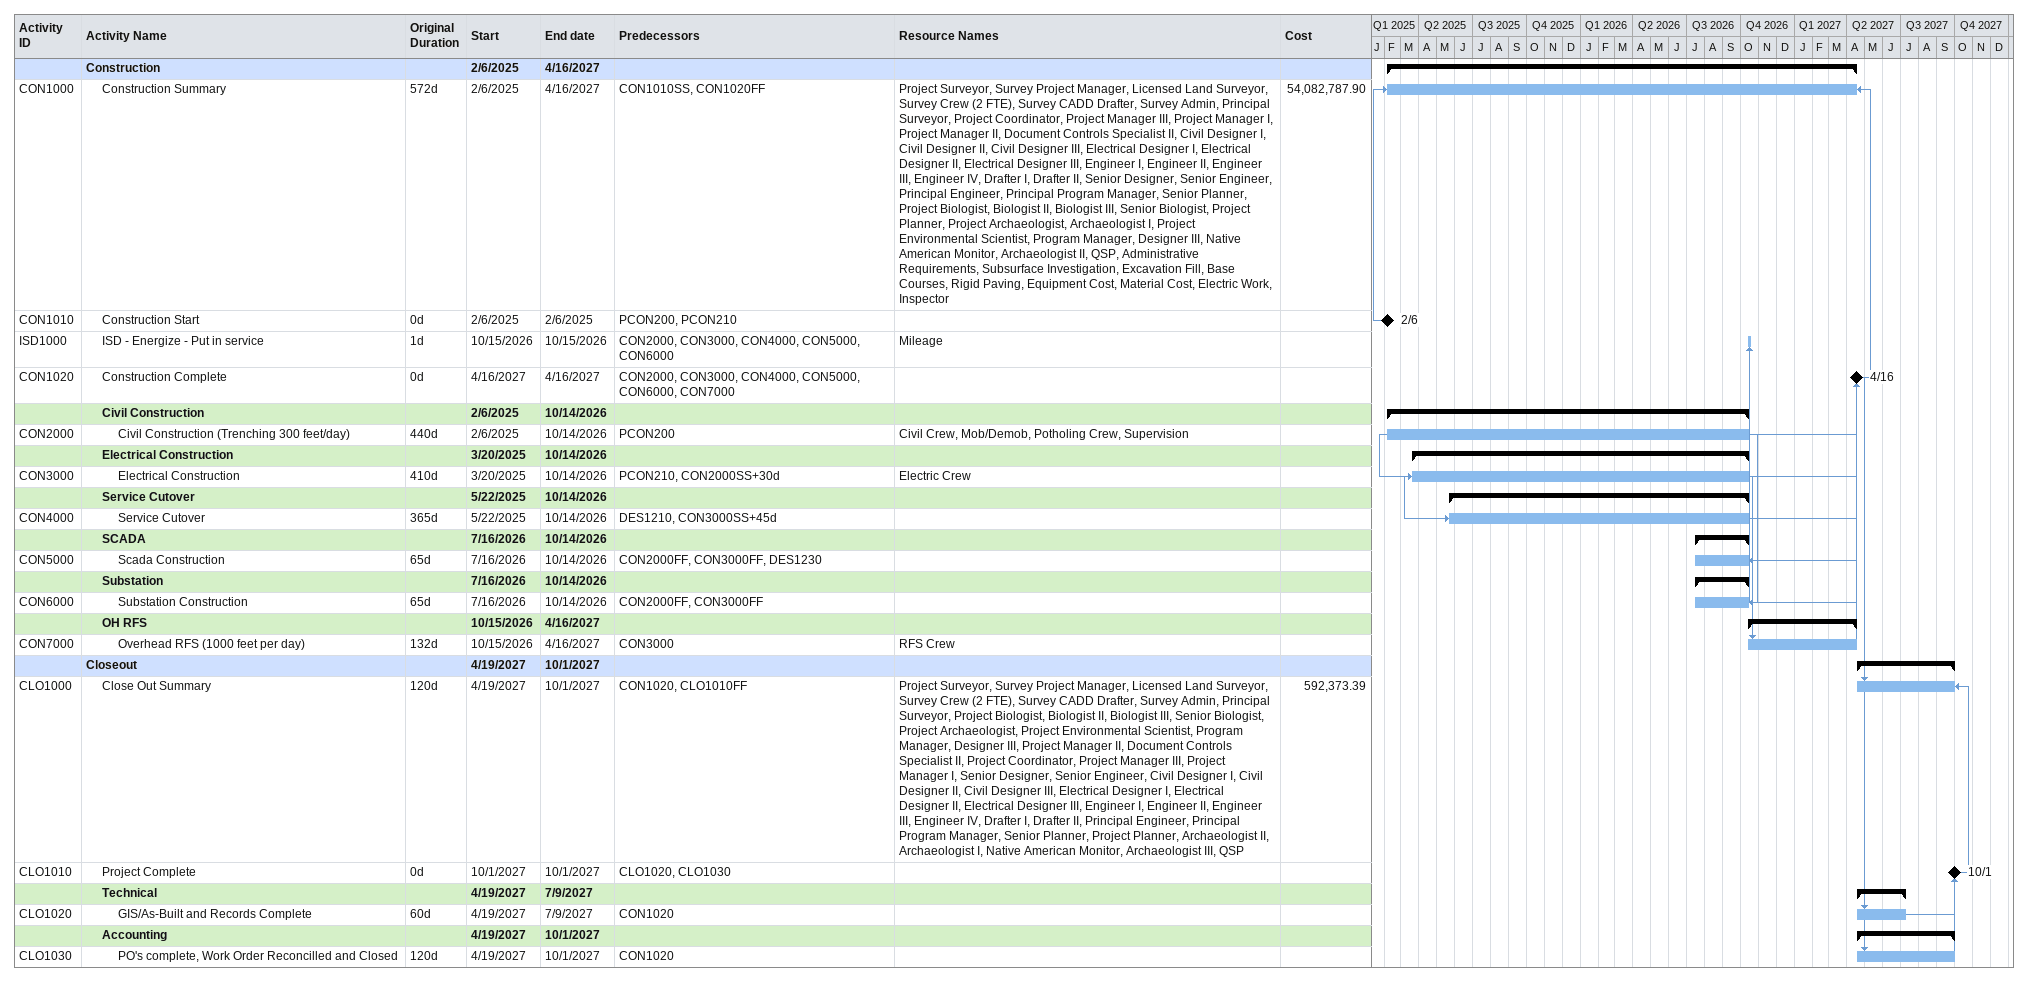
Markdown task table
| ID | Level | Task | Original duration | Start | Finish | Predecessors | Resources | Cost |
|---|---|---|---|---|---|---|---|---|
|  | 1 | **Construction** |  | 2025-02-06 | 2027-04-16 |  |  |  |
| CON1000 | 2 | Construction Summary | 572d | 2025-02-06 | 2027-04-16 | CON1010SS, CON1020FF | Project Surveyor, Survey Project Manager, Licensed Land Surveyor, Survey Crew (2 FTE), Survey CADD Drafter, Survey Admin, Principal Surveyor, Project Coordinator, Project Manager III, Project Manager I, Project Manager II, Document Controls Specialist II, Civil Designer I, Civil Designer II, Civil Designer III, Electrical Designer I, Electrical Designer II, Electrical Designer III, Engineer I, Engineer II, Engineer III, Engineer IV, Drafter I, Drafter II, Senior Designer, Senior Engineer, Principal Engineer, Principal Program Manager, Senior Planner, Project Biologist, Biologist II, Biologist III, Senior Biologist, Project Planner, Project Archaeologist, Archaeologist I, Project Environmental Scientist, Program Manager, Designer III, Native American Monitor, Archaeologist II, QSP, Administrative Requirements, Subsurface Investigation, Excavation Fill, Base Courses, Rigid Paving, Equipment Cost, Material Cost, Electric Work, Inspector | 54082787.90 |
| CON1010 | 2 | Construction Start | 0d | 2025-02-06 | 2025-02-06 | PCON200, PCON210 |  |  |
| ISD1000 | 2 | ISD - Energize - Put in service | 1d | 2026-10-15 | 2026-10-15 | CON2000, CON3000, CON4000, CON5000, CON6000 | Mileage |  |
| CON1020 | 2 | Construction Complete | 0d | 2027-04-16 | 2027-04-16 | CON2000, CON3000, CON4000, CON5000, CON6000, CON7000 |  |  |
|  | 2 | **Civil Construction** |  | 2025-02-06 | 2026-10-14 |  |  |  |
| CON2000 | 3 | Civil Construction (Trenching 300 feet/day) | 440d | 2025-02-06 | 2026-10-14 | PCON200 | Civil Crew, Mob/Demob, Potholing Crew, Supervision |  |
|  | 2 | **Electrical Construction** |  | 2025-03-20 | 2026-10-14 |  |  |  |
| CON3000 | 3 | Electrical Construction | 410d | 2025-03-20 | 2026-10-14 | PCON210, CON2000SS+30d | Electric Crew |  |
|  | 2 | **Service Cutover** |  | 2025-05-22 | 2026-10-14 |  |  |  |
| CON4000 | 3 | Service Cutover | 365d | 2025-05-22 | 2026-10-14 | DES1210, CON3000SS+45d |  |  |
|  | 2 | **SCADA** |  | 2026-07-16 | 2026-10-14 |  |  |  |
| CON5000 | 3 | Scada Construction | 65d | 2026-07-16 | 2026-10-14 | CON2000FF, CON3000FF, DES1230 |  |  |
|  | 2 | **Substation** |  | 2026-07-16 | 2026-10-14 |  |  |  |
| CON6000 | 3 | Substation Construction | 65d | 2026-07-16 | 2026-10-14 | CON2000FF, CON3000FF |  |  |
|  | 2 | **OH RFS** |  | 2026-10-15 | 2027-04-16 |  |  |  |
| CON7000 | 3 | Overhead RFS (1000 feet per day) | 132d | 2026-10-15 | 2027-04-16 | CON3000 | RFS Crew |  |
|  | 1 | **Closeout** |  | 2027-04-19 | 2027-10-01 |  |  |  |
| CLO1000 | 2 | Close Out Summary | 120d | 2027-04-19 | 2027-10-01 | CON1020, CLO1010FF | Project Surveyor, Survey Project Manager, Licensed Land Surveyor, Survey Crew (2 FTE), Survey CADD Drafter, Survey Admin, Principal Surveyor, Project Biologist, Biologist II, Biologist III, Senior Biologist, Project Archaeologist, Project Environmental Scientist, Program Manager, Designer III, Project Manager II, Document Controls Specialist II, Project Coordinator, Project Manager III, Project Manager I, Senior Designer, Senior Engineer, Civil Designer I, Civil Designer II, Civil Designer III, Electrical Designer I, Electrical Designer II, Electrical Designer III, Engineer I, Engineer II, Engineer III, Engineer IV, Drafter I, Drafter II, Principal Engineer, Principal Program Manager, Senior Planner, Project Planner, Archaeologist II, Archaeologist I, Native American Monitor, Archaeologist III, QSP | 592373.39 |
| CLO1010 | 2 | Project Complete | 0d | 2027-10-01 | 2027-10-01 | CLO1020, CLO1030 |  |  |
|  | 2 | **Technical** |  | 2027-04-19 | 2027-07-09 |  |  |  |
| CLO1020 | 3 | GIS/As-Built and Records Complete | 60d | 2027-04-19 | 2027-07-09 | CON1020 |  |  |
|  | 2 | **Accounting** |  | 2027-04-19 | 2027-10-01 |  |  |  |
| CLO1030 | 3 | PO's complete, Work Order Reconcilled and Closed | 120d | 2027-04-19 | 2027-10-01 | CON1020 |  |  |
